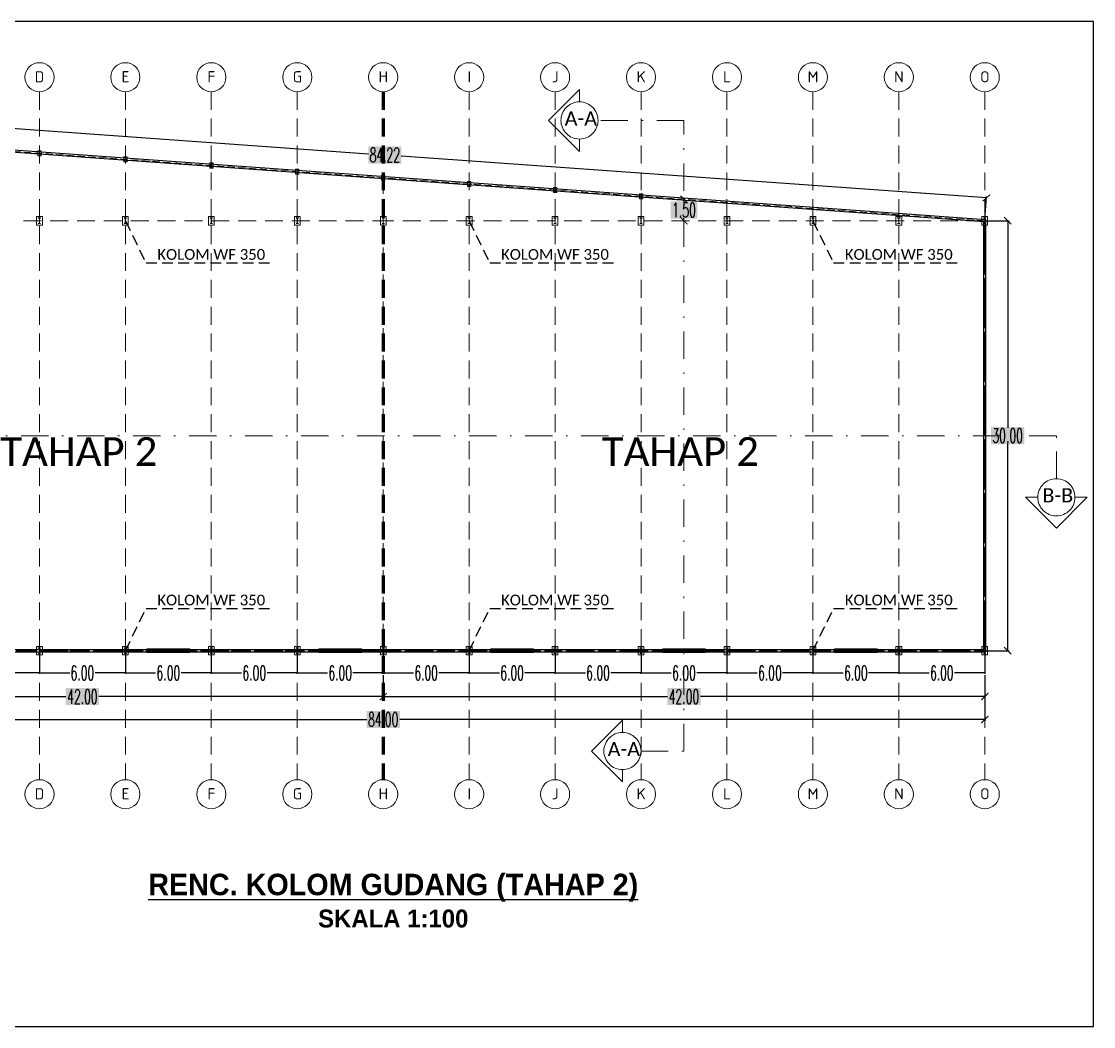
# Model space of a CAD drawing. Header units: millimetres. Extents: x 2175 to 3376, y 1504 to 1740.
# Drawn here: x 2578.5 to 2653.4, y 1505.2 to 1575.3 of the extents above; entities that cross this region are included whole.
import ezdxf

# ---------------------------------------------------------------- set-up
doc = ezdxf.new("R2010")
doc.units = ezdxf.units.MM
for name, pattern in [('DASHDOTX2', [50.8, 25.4, -12.7, 0, -12.7]), ('DASHED', [19.05, 12.7, -6.35]), ('HIDDEN', [0.375, 0.25, -0.125]), ('HIDDEN2', [0.1875, 0.125, -0.0625])]:
    doc.linetypes.add(name, pattern=pattern)
for name, color, linetype in [('FUR', 7, 'Continuous'), ('GR', 7, 'Continuous'), ('KOP TEKS', 1, 'Continuous')]:
    doc.layers.add(name, color=color, linetype=linetype)
for name, color, linetype, lineweight in [('Garis Dim', 131, 'DASHED', 9), ('GRS-TIPIS', 253, 'Continuous', 9), ('HAT', 8, 'Continuous', 9), ('Pondasi', 6, 'Continuous', 9)]:
    doc.layers.add(name, color=color, linetype=linetype, lineweight=lineweight)
doc.styles.add('-DIM2', font='simplex.shx', dxfattribs={"width": 0.55})
doc.styles.get("Standard").update_dxf_attribs({"font": 'arial.ttf'})
doc.dimstyles.new('DENAH KANTOR', dxfattribs={"dimtxt": 1, "dimasz": 0.05, "dimexe": 0.05, "dimexo": 0.05, "dimgap": 0.05, "dimtad": 0, "dimtih": 1, "dimtoh": 1, "dimzin": 0, "dimdsep": 46, "dimtxsty": '-DIM2', "dimblk": 'ARCHTICK', "dimcen": 0.3, "dimdle": 0.05, "dimclrd": 1, "dimclre": 1, "dimclrt": 7, "dimadec": 0, "dimazin": 0, "dimtfac": 1, "dimtix": 1, "dimtofl": 0, "dimtmove": 0, "dimatfit": 3, "dimldrblk": 'ARCHTICK', "dimfxl": 1, "dimtolj": 1, "dimtzin": 0, "dimarcsym": 0})
doc.dimstyles.new('DIMENSI WARNA 2.1', dxfattribs={"dimtxt": 1, "dimasz": 0.5, "dimexe": 0.1, "dimexo": 0.1, "dimgap": 0.05, "dimtad": 0, "dimtih": 1, "dimtoh": 1, "dimrnd": 0.0025, "dimzin": 0, "dimdsep": 46, "dimtxsty": '-DIM2', "dimblk": 'ARCHTICK', "dimcen": 0.1, "dimclrd": 1, "dimclre": 1, "dimclrt": 256, "dimadec": 0, "dimazin": 0, "dimtfac": 1, "dimtofl": 0, "dimtmove": 0, "dimatfit": 3, "dimldrblk": 'ARCHTICK', "dimfxl": 0.18, "dimtfill": 2, "dimtfillclr": 256, "dimtolj": 1, "dimtzin": 0, "dimarcsym": 0})

# ---------------------------------------------------------------- blocks, each defined once
blk = doc.blocks.new('_ArchTick')
at = {"color": 0, "linetype": 'ByBlock', "const_width": 0.15}
blk.add_lwpolyline([(-0.5, -0.5), (0.5, 0.5)], dxfattribs=at)
blk = doc.blocks.new('*D1137')
at = {"layer": 'Defpoints', "color": 0, "transparency": 16777216}
for p in [(2561.804, 1529.809), (2603.804, 1529.809), (2603.804, 1528.209)]:
    blk.add_point(p, dxfattribs=at)
at = {"layer": 'GR', "color": 1, "lineweight": -2, "transparency": 16777216}
for p, q in [((2561.804, 1529.709), (2561.804, 1528.109)), ((2603.804, 1529.709), (2603.804, 1528.109)), ((2561.804, 1528.209), (2581.654, 1528.209)), ((2603.804, 1528.209), (2583.954, 1528.209))]:
    blk.add_line(p, q, dxfattribs=at)
at = {"layer": 'GR', "color": 1, "lineweight": -2, "transparency": 16777216, "xscale": 0.5, "yscale": 0.5, "zscale": 0.5, "rotation": 180}
blk.add_blockref('_ArchTick', (2561.804, 1528.209), dxfattribs=at)
at = {"layer": 'GR', "color": 1, "lineweight": -2, "transparency": 16777216, "xscale": 0.5, "yscale": 0.5, "zscale": 0.5}
blk.add_blockref('_ArchTick', (2603.804, 1528.209), dxfattribs=at)
at = {"layer": 'GR', "color": 240, "transparency": 16777216, "insert": (2582.804, 1528.209), "char_height": 1, "attachment_point": 5, "style": '-DIM2', "bg_fill": 1, "box_fill_scale": 1.1, "bg_fill_color": 256, "bg_fill_true_color": 16180224, "bg_fill_transparency": 0}
blk.add_mtext('\\A1;42.00', dxfattribs=at)
blk = doc.blocks.new('*D1138')
at = {"layer": 'Defpoints', "color": 0, "transparency": 16777216}
for p in [(2603.804, 1529.809), (2645.804, 1529.809), (2645.804, 1528.209)]:
    blk.add_point(p, dxfattribs=at)
at = {"layer": 'GR', "color": 1, "lineweight": -2, "transparency": 16777216}
for p, q in [((2603.804, 1529.709), (2603.804, 1528.109)), ((2645.804, 1529.709), (2645.804, 1528.109)), ((2603.804, 1528.209), (2623.654, 1528.209)), ((2645.804, 1528.209), (2625.954, 1528.209))]:
    blk.add_line(p, q, dxfattribs=at)
at = {"layer": 'GR', "color": 1, "lineweight": -2, "transparency": 16777216, "xscale": 0.5, "yscale": 0.5, "zscale": 0.5, "rotation": 180}
blk.add_blockref('_ArchTick', (2603.804, 1528.209), dxfattribs=at)
at = {"layer": 'GR', "color": 1, "lineweight": -2, "transparency": 16777216, "xscale": 0.5, "yscale": 0.5, "zscale": 0.5}
blk.add_blockref('_ArchTick', (2645.804, 1528.209), dxfattribs=at)
at = {"layer": 'GR', "color": 240, "transparency": 16777216, "insert": (2624.804, 1528.209), "char_height": 1, "attachment_point": 5, "style": '-DIM2', "bg_fill": 1, "box_fill_scale": 1.1, "bg_fill_color": 256, "bg_fill_true_color": 16180224, "bg_fill_transparency": 0}
blk.add_mtext('\\A1;42.00', dxfattribs=at)
blk = doc.blocks.new('*D1139')
at = {"layer": 'Defpoints', "color": 0, "transparency": 16777216}
for p in [(2645.804, 1561.409), (2645.804, 1531.409), (2647.404, 1531.409)]:
    blk.add_point(p, dxfattribs=at)
at = {"layer": 'GR', "color": 1, "lineweight": -2, "transparency": 16777216}
for p, q in [((2645.904, 1561.409), (2647.504, 1561.409)), ((2647.404, 1561.409), (2647.404, 1546.959)), ((2647.404, 1531.409), (2647.404, 1545.859)), ((2645.904, 1531.409), (2647.504, 1531.409))]:
    blk.add_line(p, q, dxfattribs=at)
at = {"layer": 'GR', "color": 1, "lineweight": -2, "transparency": 16777216, "xscale": 0.5, "yscale": 0.5, "zscale": 0.5}
for p, rotation in [((2647.404, 1561.409), 90), ((2647.404, 1531.409), 270)]:
    blk.add_blockref('_ArchTick', p, dxfattribs=dict(at, rotation=rotation))
at = {"layer": 'GR', "color": 240, "transparency": 16777216, "insert": (2647.404, 1546.409), "char_height": 1, "attachment_point": 5, "style": '-DIM2', "bg_fill": 1, "box_fill_scale": 1.1, "bg_fill_color": 256, "bg_fill_true_color": 16180224, "bg_fill_transparency": 0}
blk.add_mtext('\\A1;30.00', dxfattribs=at)
blk = doc.blocks.new('*D1140')
at = {"layer": 'Defpoints', "color": 0, "transparency": 16777216}
for p in [(2561.804, 1567.409), (2645.918, 1563.005), (2645.804, 1561.409)]:
    blk.add_point(p, dxfattribs=at)
at = {"layer": 'GR', "color": 1, "lineweight": -2, "transparency": 16777216}
for p, q in [((2561.811, 1567.509), (2561.925, 1569.105)), ((2561.918, 1569.005), (2602.768, 1566.087)), ((2645.918, 1563.005), (2605.068, 1565.923)), ((2645.811, 1561.509), (2645.925, 1563.105))]:
    blk.add_line(p, q, dxfattribs=at)
at = {"layer": 'GR', "color": 1, "lineweight": -2, "transparency": 16777216, "xscale": 0.5, "yscale": 0.5, "zscale": 0.5}
for p, rotation in [((2561.918, 1569.005), 175.914383220025), ((2645.918, 1563.005), 355.914383220025)]:
    blk.add_blockref('_ArchTick', p, dxfattribs=dict(at, rotation=rotation))
at = {"layer": 'GR', "color": 240, "transparency": 16777216, "insert": (2603.918, 1566.005), "char_height": 1, "attachment_point": 5, "style": '-DIM2', "bg_fill": 1, "box_fill_scale": 1.1, "bg_fill_color": 256, "bg_fill_true_color": 16180224, "bg_fill_transparency": 0}
blk.add_mtext('\\A1;84.22', dxfattribs=at)
blk = doc.blocks.new('*D1141')
at = {"layer": 'Defpoints', "color": 0, "transparency": 16777216}
for p in [(2561.804, 1528.209), (2645.804, 1528.209), (2645.804, 1526.609)]:
    blk.add_point(p, dxfattribs=at)
at = {"layer": 'GR', "color": 1, "lineweight": -2, "transparency": 16777216}
for p, q in [((2561.804, 1528.109), (2561.804, 1526.509)), ((2645.804, 1528.109), (2645.804, 1526.509)), ((2561.804, 1526.609), (2602.654, 1526.609)), ((2645.804, 1526.609), (2604.954, 1526.609))]:
    blk.add_line(p, q, dxfattribs=at)
at = {"layer": 'GR', "color": 1, "lineweight": -2, "transparency": 16777216, "xscale": 0.5, "yscale": 0.5, "zscale": 0.5, "rotation": 180}
blk.add_blockref('_ArchTick', (2561.804, 1526.609), dxfattribs=at)
at = {"layer": 'GR', "color": 1, "lineweight": -2, "transparency": 16777216, "xscale": 0.5, "yscale": 0.5, "zscale": 0.5}
blk.add_blockref('_ArchTick', (2645.804, 1526.609), dxfattribs=at)
at = {"layer": 'GR', "color": 240, "transparency": 16777216, "insert": (2603.804, 1526.609), "char_height": 1, "attachment_point": 5, "style": '-DIM2', "bg_fill": 1, "box_fill_scale": 1.1, "bg_fill_color": 256, "bg_fill_true_color": 16180224, "bg_fill_transparency": 0}
blk.add_mtext('\\A1;84.00', dxfattribs=at)
blk = doc.blocks.new('*D1144')
at = {"layer": 'Defpoints', "color": 0, "linetype": 'Continuous', "transparency": 16777216}
for p in [(2579.804, 1531.409), (2585.804, 1531.409), (2579.804, 1529.859)]:
    blk.add_point(p, dxfattribs=at)
at = {"layer": 'GR', "color": 1, "linetype": 'Continuous', "lineweight": -2, "transparency": 16777216}
for p, q in [((2579.804, 1531.359), (2579.804, 1529.809)), ((2585.804, 1531.359), (2585.804, 1529.809)), ((2579.754, 1529.859), (2581.916, 1529.859)), ((2585.854, 1529.859), (2583.692, 1529.859))]:
    blk.add_line(p, q, dxfattribs=at)
at = {"layer": 'GR', "color": 1, "linetype": 'Continuous', "lineweight": -2, "transparency": 16777216, "xscale": 0.05, "yscale": 0.05, "zscale": 0.05, "rotation": 180}
blk.add_blockref('_ArchTick', (2579.804, 1529.859), dxfattribs=at)
at = {"layer": 'GR', "color": 1, "linetype": 'Continuous', "lineweight": -2, "transparency": 16777216, "xscale": 0.05, "yscale": 0.05, "zscale": 0.05}
blk.add_blockref('_ArchTick', (2585.804, 1529.859), dxfattribs=at)
at = {"layer": 'GR', "color": 7, "linetype": 'Continuous', "transparency": 16777216, "insert": (2582.804, 1529.859), "char_height": 1, "attachment_point": 5, "style": '-DIM2'}
blk.add_mtext('\\A1;6.00', dxfattribs=at)
blk = doc.blocks.new('*D1145')
at = {"layer": 'Defpoints', "color": 0, "linetype": 'Continuous', "transparency": 16777216}
for p in [(2573.804, 1531.409), (2579.804, 1531.409), (2579.804, 1529.859)]:
    blk.add_point(p, dxfattribs=at)
at = {"layer": 'GR', "color": 1, "linetype": 'Continuous', "lineweight": -2, "transparency": 16777216}
for p, q in [((2573.804, 1531.359), (2573.804, 1529.809)), ((2579.804, 1531.359), (2579.804, 1529.809)), ((2573.754, 1529.859), (2575.916, 1529.859)), ((2579.854, 1529.859), (2577.692, 1529.859))]:
    blk.add_line(p, q, dxfattribs=at)
at = {"layer": 'GR', "color": 1, "linetype": 'Continuous', "lineweight": -2, "transparency": 16777216, "xscale": 0.05, "yscale": 0.05, "zscale": 0.05, "rotation": 180}
blk.add_blockref('_ArchTick', (2573.804, 1529.859), dxfattribs=at)
at = {"layer": 'GR', "color": 1, "linetype": 'Continuous', "lineweight": -2, "transparency": 16777216, "xscale": 0.05, "yscale": 0.05, "zscale": 0.05}
blk.add_blockref('_ArchTick', (2579.804, 1529.859), dxfattribs=at)
at = {"layer": 'GR', "color": 7, "linetype": 'Continuous', "transparency": 16777216, "insert": (2576.804, 1529.859), "char_height": 1, "attachment_point": 5, "style": '-DIM2'}
blk.add_mtext('\\A1;6.00', dxfattribs=at)
blk = doc.blocks.new('*D1146')
at = {"layer": 'Defpoints', "color": 0, "linetype": 'Continuous', "transparency": 16777216}
for p in [(2603.804, 1531.409), (2609.804, 1531.409), (2603.804, 1529.859)]:
    blk.add_point(p, dxfattribs=at)
at = {"layer": 'GR', "color": 1, "linetype": 'Continuous', "lineweight": -2, "transparency": 16777216}
for p, q in [((2603.804, 1531.359), (2603.804, 1529.809)), ((2609.804, 1531.359), (2609.804, 1529.809)), ((2603.754, 1529.859), (2605.916, 1529.859)), ((2609.854, 1529.859), (2607.692, 1529.859))]:
    blk.add_line(p, q, dxfattribs=at)
at = {"layer": 'GR', "color": 1, "linetype": 'Continuous', "lineweight": -2, "transparency": 16777216, "xscale": 0.05, "yscale": 0.05, "zscale": 0.05, "rotation": 180}
blk.add_blockref('_ArchTick', (2603.804, 1529.859), dxfattribs=at)
at = {"layer": 'GR', "color": 1, "linetype": 'Continuous', "lineweight": -2, "transparency": 16777216, "xscale": 0.05, "yscale": 0.05, "zscale": 0.05}
blk.add_blockref('_ArchTick', (2609.804, 1529.859), dxfattribs=at)
at = {"layer": 'GR', "color": 7, "linetype": 'Continuous', "transparency": 16777216, "insert": (2606.804, 1529.859), "char_height": 1, "attachment_point": 5, "style": '-DIM2'}
blk.add_mtext('\\A1;6.00', dxfattribs=at)
blk = doc.blocks.new('*D1147')
at = {"layer": 'Defpoints', "color": 0, "linetype": 'Continuous', "transparency": 16777216}
for p in [(2597.804, 1531.409), (2603.804, 1531.409), (2603.804, 1529.859)]:
    blk.add_point(p, dxfattribs=at)
at = {"layer": 'GR', "color": 1, "linetype": 'Continuous', "lineweight": -2, "transparency": 16777216}
for p, q in [((2597.804, 1531.359), (2597.804, 1529.809)), ((2603.804, 1531.359), (2603.804, 1529.809)), ((2597.754, 1529.859), (2599.916, 1529.859)), ((2603.854, 1529.859), (2601.692, 1529.859))]:
    blk.add_line(p, q, dxfattribs=at)
at = {"layer": 'GR', "color": 1, "linetype": 'Continuous', "lineweight": -2, "transparency": 16777216, "xscale": 0.05, "yscale": 0.05, "zscale": 0.05, "rotation": 180}
blk.add_blockref('_ArchTick', (2597.804, 1529.859), dxfattribs=at)
at = {"layer": 'GR', "color": 1, "linetype": 'Continuous', "lineweight": -2, "transparency": 16777216, "xscale": 0.05, "yscale": 0.05, "zscale": 0.05}
blk.add_blockref('_ArchTick', (2603.804, 1529.859), dxfattribs=at)
at = {"layer": 'GR', "color": 7, "linetype": 'Continuous', "transparency": 16777216, "insert": (2600.804, 1529.859), "char_height": 1, "attachment_point": 5, "style": '-DIM2'}
blk.add_mtext('\\A1;6.00', dxfattribs=at)
blk = doc.blocks.new('*D1148')
at = {"layer": 'Defpoints', "color": 0, "linetype": 'Continuous', "transparency": 16777216}
for p in [(2585.804, 1531.409), (2591.804, 1531.409), (2591.804, 1529.859)]:
    blk.add_point(p, dxfattribs=at)
at = {"layer": 'GR', "color": 1, "linetype": 'Continuous', "lineweight": -2, "transparency": 16777216}
for p, q in [((2585.804, 1531.359), (2585.804, 1529.809)), ((2591.804, 1531.359), (2591.804, 1529.809)), ((2585.754, 1529.859), (2587.916, 1529.859)), ((2591.854, 1529.859), (2589.692, 1529.859))]:
    blk.add_line(p, q, dxfattribs=at)
at = {"layer": 'GR', "color": 1, "linetype": 'Continuous', "lineweight": -2, "transparency": 16777216, "xscale": 0.05, "yscale": 0.05, "zscale": 0.05, "rotation": 180}
blk.add_blockref('_ArchTick', (2585.804, 1529.859), dxfattribs=at)
at = {"layer": 'GR', "color": 1, "linetype": 'Continuous', "lineweight": -2, "transparency": 16777216, "xscale": 0.05, "yscale": 0.05, "zscale": 0.05}
blk.add_blockref('_ArchTick', (2591.804, 1529.859), dxfattribs=at)
at = {"layer": 'GR', "color": 7, "linetype": 'Continuous', "transparency": 16777216, "insert": (2588.804, 1529.859), "char_height": 1, "attachment_point": 5, "style": '-DIM2'}
blk.add_mtext('\\A1;6.00', dxfattribs=at)
blk = doc.blocks.new('*D1149')
at = {"layer": 'Defpoints', "color": 0, "linetype": 'Continuous', "transparency": 16777216}
for p in [(2591.804, 1531.409), (2597.804, 1531.409), (2591.804, 1529.859)]:
    blk.add_point(p, dxfattribs=at)
at = {"layer": 'GR', "color": 1, "linetype": 'Continuous', "lineweight": -2, "transparency": 16777216}
for p, q in [((2591.804, 1531.359), (2591.804, 1529.809)), ((2597.804, 1531.359), (2597.804, 1529.809)), ((2591.754, 1529.859), (2593.916, 1529.859)), ((2597.854, 1529.859), (2595.692, 1529.859))]:
    blk.add_line(p, q, dxfattribs=at)
at = {"layer": 'GR', "color": 1, "linetype": 'Continuous', "lineweight": -2, "transparency": 16777216, "xscale": 0.05, "yscale": 0.05, "zscale": 0.05, "rotation": 180}
blk.add_blockref('_ArchTick', (2591.804, 1529.859), dxfattribs=at)
at = {"layer": 'GR', "color": 1, "linetype": 'Continuous', "lineweight": -2, "transparency": 16777216, "xscale": 0.05, "yscale": 0.05, "zscale": 0.05}
blk.add_blockref('_ArchTick', (2597.804, 1529.859), dxfattribs=at)
at = {"layer": 'GR', "color": 7, "linetype": 'Continuous', "transparency": 16777216, "insert": (2594.804, 1529.859), "char_height": 1, "attachment_point": 5, "style": '-DIM2'}
blk.add_mtext('\\A1;6.00', dxfattribs=at)
blk = doc.blocks.new('*D1150')
at = {"layer": 'Defpoints', "color": 0, "linetype": 'Continuous', "transparency": 16777216}
for p in [(2639.804, 1531.409), (2645.804, 1531.409), (2639.804, 1529.859)]:
    blk.add_point(p, dxfattribs=at)
at = {"layer": 'GR', "color": 1, "linetype": 'Continuous', "lineweight": -2, "transparency": 16777216}
for p, q in [((2639.804, 1531.359), (2639.804, 1529.809)), ((2645.804, 1531.359), (2645.804, 1529.809)), ((2639.754, 1529.859), (2641.916, 1529.859)), ((2645.854, 1529.859), (2643.692, 1529.859))]:
    blk.add_line(p, q, dxfattribs=at)
at = {"layer": 'GR', "color": 1, "linetype": 'Continuous', "lineweight": -2, "transparency": 16777216, "xscale": 0.05, "yscale": 0.05, "zscale": 0.05, "rotation": 180}
blk.add_blockref('_ArchTick', (2639.804, 1529.859), dxfattribs=at)
at = {"layer": 'GR', "color": 1, "linetype": 'Continuous', "lineweight": -2, "transparency": 16777216, "xscale": 0.05, "yscale": 0.05, "zscale": 0.05}
blk.add_blockref('_ArchTick', (2645.804, 1529.859), dxfattribs=at)
at = {"layer": 'GR', "color": 7, "linetype": 'Continuous', "transparency": 16777216, "insert": (2642.804, 1529.859), "char_height": 1, "attachment_point": 5, "style": '-DIM2'}
blk.add_mtext('\\A1;6.00', dxfattribs=at)
blk = doc.blocks.new('*D1151')
at = {"layer": 'Defpoints', "color": 0, "linetype": 'Continuous', "transparency": 16777216}
for p in [(2633.804, 1531.409), (2639.804, 1531.409), (2639.804, 1529.859)]:
    blk.add_point(p, dxfattribs=at)
at = {"layer": 'GR', "color": 1, "linetype": 'Continuous', "lineweight": -2, "transparency": 16777216}
for p, q in [((2633.804, 1531.359), (2633.804, 1529.809)), ((2639.804, 1531.359), (2639.804, 1529.809)), ((2633.754, 1529.859), (2635.916, 1529.859)), ((2639.854, 1529.859), (2637.692, 1529.859))]:
    blk.add_line(p, q, dxfattribs=at)
at = {"layer": 'GR', "color": 1, "linetype": 'Continuous', "lineweight": -2, "transparency": 16777216, "xscale": 0.05, "yscale": 0.05, "zscale": 0.05, "rotation": 180}
blk.add_blockref('_ArchTick', (2633.804, 1529.859), dxfattribs=at)
at = {"layer": 'GR', "color": 1, "linetype": 'Continuous', "lineweight": -2, "transparency": 16777216, "xscale": 0.05, "yscale": 0.05, "zscale": 0.05}
blk.add_blockref('_ArchTick', (2639.804, 1529.859), dxfattribs=at)
at = {"layer": 'GR', "color": 7, "linetype": 'Continuous', "transparency": 16777216, "insert": (2636.804, 1529.859), "char_height": 1, "attachment_point": 5, "style": '-DIM2'}
blk.add_mtext('\\A1;6.00', dxfattribs=at)
blk = doc.blocks.new('*D1152')
at = {"layer": 'Defpoints', "color": 0, "linetype": 'Continuous', "transparency": 16777216}
for p in [(2621.804, 1531.409), (2627.804, 1531.409), (2627.804, 1529.859)]:
    blk.add_point(p, dxfattribs=at)
at = {"layer": 'GR', "color": 1, "linetype": 'Continuous', "lineweight": -2, "transparency": 16777216}
for p, q in [((2621.804, 1531.359), (2621.804, 1529.809)), ((2627.804, 1531.359), (2627.804, 1529.809)), ((2621.754, 1529.859), (2623.916, 1529.859)), ((2627.854, 1529.859), (2625.692, 1529.859))]:
    blk.add_line(p, q, dxfattribs=at)
at = {"layer": 'GR', "color": 1, "linetype": 'Continuous', "lineweight": -2, "transparency": 16777216, "xscale": 0.05, "yscale": 0.05, "zscale": 0.05, "rotation": 180}
blk.add_blockref('_ArchTick', (2621.804, 1529.859), dxfattribs=at)
at = {"layer": 'GR', "color": 1, "linetype": 'Continuous', "lineweight": -2, "transparency": 16777216, "xscale": 0.05, "yscale": 0.05, "zscale": 0.05}
blk.add_blockref('_ArchTick', (2627.804, 1529.859), dxfattribs=at)
at = {"layer": 'GR', "color": 7, "linetype": 'Continuous', "transparency": 16777216, "insert": (2624.804, 1529.859), "char_height": 1, "attachment_point": 5, "style": '-DIM2'}
blk.add_mtext('\\A1;6.00', dxfattribs=at)
blk = doc.blocks.new('*D1153')
at = {"layer": 'Defpoints', "color": 0, "linetype": 'Continuous', "transparency": 16777216}
for p in [(2627.804, 1531.409), (2633.804, 1531.409), (2627.804, 1529.859)]:
    blk.add_point(p, dxfattribs=at)
at = {"layer": 'GR', "color": 1, "linetype": 'Continuous', "lineweight": -2, "transparency": 16777216}
for p, q in [((2627.804, 1531.359), (2627.804, 1529.809)), ((2633.804, 1531.359), (2633.804, 1529.809)), ((2627.754, 1529.859), (2629.916, 1529.859)), ((2633.854, 1529.859), (2631.692, 1529.859))]:
    blk.add_line(p, q, dxfattribs=at)
at = {"layer": 'GR', "color": 1, "linetype": 'Continuous', "lineweight": -2, "transparency": 16777216, "xscale": 0.05, "yscale": 0.05, "zscale": 0.05, "rotation": 180}
blk.add_blockref('_ArchTick', (2627.804, 1529.859), dxfattribs=at)
at = {"layer": 'GR', "color": 1, "linetype": 'Continuous', "lineweight": -2, "transparency": 16777216, "xscale": 0.05, "yscale": 0.05, "zscale": 0.05}
blk.add_blockref('_ArchTick', (2633.804, 1529.859), dxfattribs=at)
at = {"layer": 'GR', "color": 7, "linetype": 'Continuous', "transparency": 16777216, "insert": (2630.804, 1529.859), "char_height": 1, "attachment_point": 5, "style": '-DIM2'}
blk.add_mtext('\\A1;6.00', dxfattribs=at)
blk = doc.blocks.new('*D1154')
at = {"layer": 'Defpoints', "color": 0, "linetype": 'Continuous', "transparency": 16777216}
for p in [(2615.804, 1531.409), (2621.804, 1531.409), (2615.804, 1529.859)]:
    blk.add_point(p, dxfattribs=at)
at = {"layer": 'GR', "color": 1, "linetype": 'Continuous', "lineweight": -2, "transparency": 16777216}
for p, q in [((2615.804, 1531.359), (2615.804, 1529.809)), ((2621.804, 1531.359), (2621.804, 1529.809)), ((2615.754, 1529.859), (2617.916, 1529.859)), ((2621.854, 1529.859), (2619.692, 1529.859))]:
    blk.add_line(p, q, dxfattribs=at)
at = {"layer": 'GR', "color": 1, "linetype": 'Continuous', "lineweight": -2, "transparency": 16777216, "xscale": 0.05, "yscale": 0.05, "zscale": 0.05, "rotation": 180}
blk.add_blockref('_ArchTick', (2615.804, 1529.859), dxfattribs=at)
at = {"layer": 'GR', "color": 1, "linetype": 'Continuous', "lineweight": -2, "transparency": 16777216, "xscale": 0.05, "yscale": 0.05, "zscale": 0.05}
blk.add_blockref('_ArchTick', (2621.804, 1529.859), dxfattribs=at)
at = {"layer": 'GR', "color": 7, "linetype": 'Continuous', "transparency": 16777216, "insert": (2618.804, 1529.859), "char_height": 1, "attachment_point": 5, "style": '-DIM2'}
blk.add_mtext('\\A1;6.00', dxfattribs=at)
blk = doc.blocks.new('*D1155')
at = {"layer": 'Defpoints', "color": 0, "linetype": 'Continuous', "transparency": 16777216}
for p in [(2609.804, 1531.409), (2615.804, 1531.409), (2615.804, 1529.859)]:
    blk.add_point(p, dxfattribs=at)
at = {"layer": 'GR', "color": 1, "linetype": 'Continuous', "lineweight": -2, "transparency": 16777216}
for p, q in [((2609.804, 1531.359), (2609.804, 1529.809)), ((2615.804, 1531.359), (2615.804, 1529.809)), ((2609.754, 1529.859), (2611.916, 1529.859)), ((2615.854, 1529.859), (2613.692, 1529.859))]:
    blk.add_line(p, q, dxfattribs=at)
at = {"layer": 'GR', "color": 1, "linetype": 'Continuous', "lineweight": -2, "transparency": 16777216, "xscale": 0.05, "yscale": 0.05, "zscale": 0.05, "rotation": 180}
blk.add_blockref('_ArchTick', (2609.804, 1529.859), dxfattribs=at)
at = {"layer": 'GR', "color": 1, "linetype": 'Continuous', "lineweight": -2, "transparency": 16777216, "xscale": 0.05, "yscale": 0.05, "zscale": 0.05}
blk.add_blockref('_ArchTick', (2615.804, 1529.859), dxfattribs=at)
at = {"layer": 'GR', "color": 7, "linetype": 'Continuous', "transparency": 16777216, "insert": (2612.804, 1529.859), "char_height": 1, "attachment_point": 5, "style": '-DIM2'}
blk.add_mtext('\\A1;6.00', dxfattribs=at)
blk = doc.blocks.new('*D657')
at = {"layer": 'Defpoints', "color": 0, "transparency": 16777216}
for p in [(2624.804, 1562.909), (2624.804, 1562.909), (2624.804, 1561.409)]:
    blk.add_point(p, dxfattribs=at)
at = {"layer": 'GR', "color": 1, "lineweight": -2, "transparency": 16777216}
for p, q in [((2624.804, 1562.909), (2624.804, 1562.709)), ((2624.804, 1561.409), (2624.804, 1561.609))]:
    blk.add_line(p, q, dxfattribs=at)
at = {"layer": 'GR', "color": 1, "lineweight": -2, "transparency": 16777216, "xscale": 0.5, "yscale": 0.5, "zscale": 0.5}
for p, rotation in [((2624.804, 1562.909), 90), ((2624.804, 1561.409), 270)]:
    blk.add_blockref('_ArchTick', p, dxfattribs=dict(at, rotation=rotation))
at = {"layer": 'GR', "color": 240, "transparency": 16777216, "insert": (2624.804, 1562.159), "char_height": 1, "attachment_point": 5, "style": '-DIM2', "bg_fill": 1, "box_fill_scale": 1.1, "bg_fill_color": 256, "bg_fill_true_color": 16180224, "bg_fill_transparency": 0}
blk.add_mtext('\\A1;1.50', dxfattribs=at)
blk = doc.blocks.new('WF300')
at = {"layer": 'Pondasi'}
for p, q in [((4219.408, -132.102), (4219.418, -132.102)), ((4219.418, -131.977), (4219.418, -132.102)), ((4219.418, -132.034), (4219.698, -132.034)), ((4219.418, -132.044), (4219.698, -132.044)), ((4219.558, -132.044), (4219.558, -132.034)), ((4219.698, -132.102), (4219.698, -131.977)), ((4219.698, -132.102), (4219.708, -132.102))]:
    blk.add_line(p, q, dxfattribs=at)
blk.add_lwpolyline([(4219.783, -132.189), (4219.783, -131.889), (4219.333, -131.889), (4219.333, -132.189)], close=True, dxfattribs=at)
for points in [[(4219.418, -131.977), (4219.408, -131.977), (4219.408, -132.102)], [(4219.708, -132.102), (4219.708, -131.977), (4219.698, -131.977)]]:
    blk.add_lwpolyline(points, dxfattribs=at)

msp = doc.modelspace()

# ---------------------------------------------------------------- linework, layer by layer
at = {"linetype": 'HIDDEN', "ltscale": 3}
for points in [[(2585.804, 1561.409), (2587.246, 1558.467), (2596.246, 1558.467)], [(2609.804, 1561.409), (2611.246, 1558.467), (2620.246, 1558.467)], [(2633.804, 1561.409), (2635.246, 1558.467), (2644.246, 1558.467)], [(2585.804, 1531.409), (2587.246, 1534.351), (2596.246, 1534.351)], [(2609.804, 1531.409), (2611.246, 1534.351), (2620.246, 1534.351)], [(2633.804, 1531.409), (2635.246, 1534.351), (2644.246, 1534.351)]]:
    msp.add_lwpolyline(points, dxfattribs=at)
at = {"layer": 'FUR', "color": 251, "linetype": 'HIDDEN2', "lineweight": 0, "ltscale": 10, "true_color": 0x67696c}
for p, q in [((2579.804, 1570.409), (2579.804, 1522.409)), ((2585.804, 1570.409), (2585.804, 1522.409)), ((2591.804, 1570.409), (2591.804, 1522.409)), ((2597.804, 1570.409), (2597.804, 1522.409)), ((2609.804, 1570.409), (2609.804, 1522.409)), ((2615.804, 1570.409), (2615.804, 1522.409)), ((2621.804, 1570.409), (2621.804, 1522.409)), ((2627.804, 1570.409), (2627.804, 1522.409)), ((2633.804, 1570.409), (2633.804, 1522.409)), ((2639.804, 1570.409), (2639.804, 1522.409)), ((2645.804, 1570.409), (2645.804, 1522.409))]:
    msp.add_line(p, q, dxfattribs=at)
at = {"layer": 'FUR', "color": 251, "linetype": 'HIDDEN2', "lineweight": 100, "ltscale": 10, "true_color": 0x67696c}
msp.add_line((2603.804, 1570.409), (2603.804, 1522.409), dxfattribs=at)
at = {"layer": 'FUR', "color": 251, "lineweight": 0, "ltscale": 10, "true_color": 0x67696c}
for centre in [(2579.804, 1571.425), (2585.804, 1571.425), (2591.804, 1571.425), (2597.804, 1571.425), (2603.804, 1571.425), (2609.804, 1571.425), (2615.804, 1571.425), (2621.804, 1571.425), (2627.804, 1571.425), (2633.804, 1571.425), (2639.804, 1571.425), (2645.804, 1571.425), (2579.804, 1521.393), (2585.804, 1521.393), (2591.804, 1521.393), (2597.804, 1521.393), (2603.804, 1521.393), (2609.804, 1521.393), (2615.804, 1521.393), (2621.804, 1521.393), (2627.804, 1521.393), (2633.804, 1521.393), (2639.804, 1521.393), (2645.804, 1521.393)]:
    msp.add_circle(centre, 1.016, dxfattribs=at)
at = {"layer": 'Garis Dim'}
for points in [[(2617.508, 1567.113), (2617.508, 1566.249), (2615.348, 1568.409), (2617.508, 1570.569), (2617.508, 1569.705)], [(2652.1, 1542.113), (2652.964, 1542.113), (2650.804, 1539.953), (2648.644, 1542.113), (2649.508, 1542.113)], [(2620.508, 1523.113), (2620.508, 1522.249), (2618.348, 1524.409), (2620.508, 1526.569), (2620.508, 1525.705)]]:
    msp.add_lwpolyline(points, dxfattribs=at)
at = {"layer": 'Garis Dim', "linetype": 'DASHDOTX2', "ltscale": 0.075}
for points in [[(2621.804, 1524.409), (2624.804, 1524.409), (2624.804, 1568.409), (2618.804, 1568.409)], [(2650.804, 1543.409), (2650.804, 1546.409), (2556.804, 1546.409), (2556.804, 1543.409)]]:
    msp.add_lwpolyline(points, dxfattribs=at)
at = {"layer": 'Garis Dim'}
for centre in [(2617.508, 1568.409), (2650.804, 1542.113), (2620.508, 1524.409)]:
    msp.add_circle(centre, 1.296, dxfattribs=at)
at = {"layer": 'GR', "color": 252, "linetype": 'HIDDEN', "lineweight": 0, "ltscale": 5, "true_color": 0x929696}
msp.add_line((2603.804, 1561.409), (2603.804, 1564.409), dxfattribs=at)
at = {"layer": 'GR', "color": 144, "true_color": 0x00629d}
for points in [[(2561.729, 1567.489), (2561.729, 1531.334), (2645.879, 1531.334), (2645.879, 1561.479)], [(2561.879, 1567.328), (2561.879, 1531.484), (2645.729, 1531.484), (2645.729, 1561.339)]]:
    msp.add_lwpolyline(points, close=True, dxfattribs=at)
at = {"layer": 'GR', "color": 252, "linetype": 'HIDDEN', "lineweight": 0, "ltscale": 5, "true_color": 0x929696}
for points in [[(2561.804, 1561.409), (2603.804, 1561.409), (2603.804, 1531.409), (2561.804, 1531.409)], [(2645.804, 1561.409), (2603.804, 1561.409), (2603.804, 1531.409), (2645.804, 1531.409)]]:
    msp.add_lwpolyline(points, close=True, dxfattribs=at)
at = {"layer": 'GR', "color": 0, "lineweight": 50}
for points in [[(2587.304, 1531.334), (2590.304, 1531.334), (2590.304, 1531.484), (2587.304, 1531.484)], [(2599.304, 1531.334), (2602.304, 1531.334), (2602.304, 1531.484), (2599.304, 1531.484)], [(2611.304, 1531.334), (2614.304, 1531.334), (2614.304, 1531.484), (2611.304, 1531.484)], [(2623.304, 1531.334), (2626.304, 1531.334), (2626.304, 1531.484), (2623.304, 1531.484)], [(2635.304, 1531.334), (2638.304, 1531.334), (2638.304, 1531.484), (2635.304, 1531.484)]]:
    msp.add_lwpolyline(points, close=True, dxfattribs=at)
at = {"layer": 'GRS-TIPIS', "linetype": 'HIDDEN', "ltscale": 2}
msp.add_lwpolyline([(2561.804, 1567.409), (2561.804, 1531.409), (2645.804, 1531.409), (2645.804, 1561.409)], close=True, dxfattribs=at)
at = {"layer": 'KOP TEKS', "color": 2}
msp.add_lwpolyline([(2653.399, 1505.184), (2653.399, 1575.317), (2554.21, 1575.317), (2554.21, 1505.184)], close=True, dxfattribs=at)
at = {"layer": 'Pondasi'}
for p, q in [((2579.756, 1566.24), (2579.756, 1566.232)), ((2579.853, 1566.232), (2579.756, 1566.232)), ((2579.756, 1566.014), (2579.853, 1566.014)), ((2579.756, 1566.014), (2579.756, 1566.007)), ((2579.8, 1566.232), (2579.8, 1566.014)), ((2579.8, 1566.123), (2579.808, 1566.123)), ((2579.808, 1566.232), (2579.808, 1566.014)), ((2585.756, 1565.811), (2585.756, 1565.804)), ((2585.853, 1565.804), (2585.756, 1565.804)), ((2585.756, 1565.586), (2585.853, 1565.586)), ((2585.756, 1565.586), (2585.756, 1565.578)), ((2585.8, 1565.804), (2585.8, 1565.586)), ((2585.8, 1565.695), (2585.808, 1565.695)), ((2585.808, 1565.804), (2585.808, 1565.586)), ((2591.756, 1565.383), (2591.756, 1565.375)), ((2591.853, 1565.375), (2591.756, 1565.375)), ((2591.8, 1565.375), (2591.8, 1565.157)), ((2591.8, 1565.266), (2591.808, 1565.266)), ((2591.808, 1565.375), (2591.808, 1565.157)), ((2591.756, 1565.157), (2591.853, 1565.157)), ((2591.756, 1565.157), (2591.756, 1565.149)), ((2597.756, 1564.954), (2597.756, 1564.946)), ((2597.853, 1564.946), (2597.756, 1564.946)), ((2597.756, 1564.729), (2597.853, 1564.729)), ((2597.756, 1564.729), (2597.756, 1564.721)), ((2597.8, 1564.946), (2597.8, 1564.729)), ((2597.8, 1564.837), (2597.808, 1564.837)), ((2597.808, 1564.946), (2597.808, 1564.729)), ((2603.756, 1564.526), (2603.756, 1564.518)), ((2603.853, 1564.518), (2603.756, 1564.518)), ((2603.8, 1564.518), (2603.8, 1564.3)), ((2603.808, 1564.518), (2603.808, 1564.3)), ((2603.756, 1564.3), (2603.853, 1564.3)), ((2603.756, 1564.3), (2603.756, 1564.292)), ((2603.8, 1564.409), (2603.808, 1564.409)), ((2609.756, 1564.097), (2609.756, 1564.089)), ((2609.853, 1564.089), (2609.756, 1564.089)), ((2609.756, 1563.871), (2609.853, 1563.871)), ((2609.756, 1563.871), (2609.756, 1563.864)), ((2609.8, 1564.089), (2609.8, 1563.871)), ((2609.8, 1563.98), (2609.808, 1563.98)), ((2609.808, 1564.089), (2609.808, 1563.871)), ((2615.756, 1563.668), (2615.756, 1563.661)), ((2615.853, 1563.661), (2615.756, 1563.661)), ((2615.756, 1563.443), (2615.853, 1563.443)), ((2615.756, 1563.443), (2615.756, 1563.435)), ((2615.8, 1563.661), (2615.8, 1563.443)), ((2615.8, 1563.552), (2615.808, 1563.552)), ((2615.808, 1563.661), (2615.808, 1563.443)), ((2621.756, 1563.24), (2621.756, 1563.232)), ((2621.853, 1563.232), (2621.756, 1563.232)), ((2621.756, 1563.014), (2621.853, 1563.014)), ((2621.756, 1563.014), (2621.756, 1563.007)), ((2621.8, 1563.232), (2621.8, 1563.014)), ((2621.8, 1563.123), (2621.808, 1563.123)), ((2621.808, 1563.232), (2621.808, 1563.014))]:
    msp.add_line(p, q, dxfattribs=at)
for points in [[(2579.688, 1565.948), (2579.921, 1565.948), (2579.921, 1566.298), (2579.688, 1566.298)], [(2585.688, 1565.52), (2585.921, 1565.52), (2585.921, 1565.87), (2585.688, 1565.87)], [(2591.688, 1565.091), (2591.921, 1565.091), (2591.921, 1565.441), (2591.688, 1565.441)], [(2597.688, 1564.662), (2597.921, 1564.662), (2597.921, 1565.012), (2597.688, 1565.012)], [(2603.688, 1564.234), (2603.921, 1564.234), (2603.921, 1564.584), (2603.688, 1564.584)], [(2609.688, 1563.805), (2609.921, 1563.805), (2609.921, 1564.155), (2609.688, 1564.155)], [(2615.688, 1563.377), (2615.921, 1563.377), (2615.921, 1563.727), (2615.688, 1563.727)], [(2621.688, 1562.948), (2621.921, 1562.948), (2621.921, 1563.298), (2621.688, 1563.298)]]:
    msp.add_lwpolyline(points, close=True, dxfattribs=at)
for points in [[(2579.853, 1566.232), (2579.853, 1566.24), (2579.756, 1566.24)], [(2579.756, 1566.007), (2579.853, 1566.007), (2579.853, 1566.014)], [(2585.853, 1565.804), (2585.853, 1565.811), (2585.756, 1565.811)], [(2585.756, 1565.578), (2585.853, 1565.578), (2585.853, 1565.586)], [(2591.853, 1565.375), (2591.853, 1565.383), (2591.756, 1565.383)], [(2591.756, 1565.149), (2591.853, 1565.149), (2591.853, 1565.157)], [(2597.853, 1564.946), (2597.853, 1564.954), (2597.756, 1564.954)], [(2597.756, 1564.721), (2597.853, 1564.721), (2597.853, 1564.729)], [(2603.853, 1564.518), (2603.853, 1564.526), (2603.756, 1564.526)], [(2603.756, 1564.292), (2603.853, 1564.292), (2603.853, 1564.3)], [(2609.853, 1564.089), (2609.853, 1564.097), (2609.756, 1564.097)], [(2609.756, 1563.864), (2609.853, 1563.864), (2609.853, 1563.871)], [(2615.853, 1563.661), (2615.853, 1563.668), (2615.756, 1563.668)], [(2615.756, 1563.435), (2615.853, 1563.435), (2615.853, 1563.443)], [(2621.853, 1563.232), (2621.853, 1563.24), (2621.756, 1563.24)], [(2621.756, 1563.007), (2621.853, 1563.007), (2621.853, 1563.014)]]:
    msp.add_lwpolyline(points, dxfattribs=at)

# ---------------------------------------------------------------- block references
at = {"layer": 'HAT', "xscale": 1.333333333319186, "yscale": 1.333333333319186, "zscale": 1.333333333319186, "rotation": 269.9999999260696}
for p in [(2755.857, 7187.487), (2761.857, 7187.487), (2767.857, 7187.487), (2773.857, 7187.487), (2779.857, 7187.487), (2785.857, 7187.487), (2791.857, 7187.487), (2797.857, 7187.487), (2803.857, 7187.487), (2809.857, 7187.487), (2815.857, 7187.487), (2821.857, 7187.487), (2755.857, 7157.487), (2761.857, 7157.487), (2767.857, 7157.487), (2773.857, 7157.487), (2779.857, 7157.487), (2785.857, 7157.487), (2791.857, 7157.487), (2797.857, 7157.487), (2803.857, 7157.487), (2809.857, 7157.487), (2815.857, 7157.487), (2821.857, 7157.487)]:
    msp.add_blockref('WF300', p, dxfattribs=at)

# ---------------------------------------------------------------- texts
at = {"color": 251, "char_height": 0.77673, "width": 2.96987, "attachment_point": 1}
for s, insert in [('\\pxqc;{\\fISOCPEUR|b0|i0|c0|p34;D}', (2578.326, 1571.847)), ('\\pxqc;{\\fISOCPEUR|b0|i0|c0|p34;E}', (2584.326, 1571.847)), ('\\pxqc;{\\fISOCPEUR|b0|i0|c0|p34;F}', (2590.326, 1571.847)), ('\\pxqc;{\\fISOCPEUR|b0|i0|c0|p34;G}', (2596.326, 1571.847)), ('\\pxqc;{\\fISOCPEUR|b0|i0|c0|p34;H}', (2602.326, 1571.847)), ('\\pxqc;{\\fISOCPEUR|b0|i0|c0|p34;I}', (2608.326, 1571.847)), ('\\pxqc;{\\fISOCPEUR|b0|i0|c0|p34;J}', (2614.326, 1571.847)), ('\\pxqc;{\\fISOCPEUR|b0|i0|c0|p34;K}', (2620.326, 1571.847)), ('\\pxqc;{\\fISOCPEUR|b0|i0|c0|p34;L}', (2626.326, 1571.847)), ('\\pxqc;{\\fISOCPEUR|b0|i0|c0|p34;M}', (2632.326, 1571.847)), ('\\pxqc;{\\fISOCPEUR|b0|i0|c0|p34;N}', (2638.326, 1571.847)), ('\\pxqc;{\\fISOCPEUR|b0|i0|c0|p34;O}', (2644.326, 1571.847)), ('\\pxqc;{\\fISOCPEUR|b0|i0|c0|p34;D}', (2578.326, 1521.815)), ('\\pxqc;{\\fISOCPEUR|b0|i0|c0|p34;E}', (2584.326, 1521.815)), ('\\pxqc;{\\fISOCPEUR|b0|i0|c0|p34;F}', (2590.326, 1521.815)), ('\\pxqc;{\\fISOCPEUR|b0|i0|c0|p34;G}', (2596.326, 1521.815)), ('\\pxqc;{\\fISOCPEUR|b0|i0|c0|p34;H}', (2602.326, 1521.815)), ('\\pxqc;{\\fISOCPEUR|b0|i0|c0|p34;I}', (2608.326, 1521.815)), ('\\pxqc;{\\fISOCPEUR|b0|i0|c0|p34;J}', (2614.326, 1521.815)), ('\\pxqc;{\\fISOCPEUR|b0|i0|c0|p34;K}', (2620.326, 1521.815)), ('\\pxqc;{\\fISOCPEUR|b0|i0|c0|p34;L}', (2626.326, 1521.815)), ('\\pxqc;{\\fISOCPEUR|b0|i0|c0|p34;M}', (2632.326, 1521.815)), ('\\pxqc;{\\fISOCPEUR|b0|i0|c0|p34;N}', (2638.326, 1521.815)), ('\\pxqc;{\\fISOCPEUR|b0|i0|c0|p34;O}', (2644.326, 1521.815))]:
    msp.add_mtext(s, dxfattribs=dict(at, insert=insert))
at = {"attachment_point": 1}
for s, insert, char_height, width in [('\\pxqc;{\\fCalibri Light|b0|i0|c0|p34;A-A}', (2615.709, 1569.044), 0.9907, 3.78803), ('\\pxqc;{\\fCalibri Light|b0|i0|c0|p34;KOLOM WF 350}', (2587.522, 1559.437), 0.75, 8.5537), ('\\pxqc;{\\fCalibri Light|b0|i0|c0|p34;KOLOM WF 350}', (2611.522, 1559.437), 0.75, 8.5537), ('\\pxqc;{\\fCalibri Light|b0|i0|c0|p34;KOLOM WF 350}', (2635.522, 1559.437), 0.75, 8.5537), ('\\pxqc;{\\fCalibri Light|b0|i0|c0|p34;TAHAP 2}', (2573.871, 1546.307), 2, 17.36003), ('\\pxqc;{\\fCalibri Light|b0|i0|c0|p34;TAHAP 2}', (2615.871, 1546.307), 2, 17.36003), ('\\pxqc;{\\fCalibri Light|b0|i0|c0|p34;B-B}', (2649.005, 1542.748), 0.9907, 3.78803), ('\\pxqc;{\\fCalibri Light|b0|i0|c0|p34;KOLOM WF 350}', (2587.522, 1535.32), 0.75, 8.5537), ('\\pxqc;{\\fCalibri Light|b0|i0|c0|p34;KOLOM WF 350}', (2611.522, 1535.32), 0.75, 8.5537), ('\\pxqc;{\\fCalibri Light|b0|i0|c0|p34;KOLOM WF 350}', (2635.522, 1535.32), 0.75, 8.5537), ('\\pxqc;{\\fCalibri Light|b0|i0|c0|p34;A-A}', (2618.709, 1525.044), 0.9907, 3.78803), ('\\pxsm1,qc;{\\fBritannic Bold|b0|i0|c0|p34;\\H0.40869x;\\LRENC. KOLOM GUDANG (TAHAP 2)\\H2.44683x;\\P\\H0.34058x;\\lSKALA 1:100}', (2570.372, 1515.847), 3.67023, 68.26645)]:
    msp.add_mtext(s, dxfattribs=dict(at, insert=insert, char_height=char_height, width=width))

# ---------------------------------------------------------------- dimensions: what is measured, and where the dimension line sits
at = {"layer": 'GR'}
dim = msp.add_aligned_dim(p1=(2561.804, 1567.409), p2=(2645.804, 1561.409), distance=1.6, dimstyle='DIMENSI WARNA 2.1', dxfattribs=at)
dim.commit()
dim.dimension.update_dxf_attribs({"geometry": '*D1140', "text_midpoint": (2603.918, 1566.005)})
for base, p1, p2, picture, middle in [((2624.804, 1562.909), (2624.804, 1561.409), (2624.804, 1562.909), '*D657', (2624.804, 1562.159)), ((2647.404, 1531.409), (2645.804, 1561.409), (2645.804, 1531.409), '*D1139', (2647.404, 1546.409))]:
    dim = msp.add_linear_dim(base=base, p1=p1, p2=p2, angle=90, dimstyle='DIMENSI WARNA 2.1', dxfattribs=at)
    dim.commit()
    dim.dimension.update_dxf_attribs({"geometry": picture, "text_midpoint": middle})
at = {"layer": 'GR', "linetype": 'Continuous'}
for base, p1, p2, picture, middle in [((2579.804, 1529.859), (2573.804, 1531.409), (2579.804, 1531.409), '*D1145', (2576.804, 1529.859)), ((2591.804, 1529.859), (2585.804, 1531.409), (2591.804, 1531.409), '*D1148', (2588.804, 1529.859)), ((2603.804, 1529.859), (2597.804, 1531.409), (2603.804, 1531.409), '*D1147', (2600.804, 1529.859)), ((2615.804, 1529.859), (2609.804, 1531.409), (2615.804, 1531.409), '*D1155', (2612.804, 1529.859)), ((2627.804, 1529.859), (2621.804, 1531.409), (2627.804, 1531.409), '*D1152', (2624.804, 1529.859)), ((2639.804, 1529.859), (2633.804, 1531.409), (2639.804, 1531.409), '*D1151', (2636.804, 1529.859))]:
    dim = msp.add_linear_dim(base=base, p1=p1, p2=p2, dimstyle='DENAH KANTOR', dxfattribs=at)
    dim.commit()
    dim.dimension.update_dxf_attribs({"geometry": picture, "text_midpoint": middle})
for base, p1, p2, picture, middle in [((2579.804, 1529.859), (2585.804, 1531.409), (2579.804, 1531.409), '*D1144', (2582.804, 1529.859)), ((2591.804, 1529.859), (2597.804, 1531.409), (2591.804, 1531.409), '*D1149', (2594.804, 1529.859)), ((2603.804, 1529.859), (2609.804, 1531.409), (2603.804, 1531.409), '*D1146', (2606.804, 1529.859)), ((2615.804, 1529.859), (2621.804, 1531.409), (2615.804, 1531.409), '*D1154', (2618.804, 1529.859)), ((2627.804, 1529.859), (2633.804, 1531.409), (2627.804, 1531.409), '*D1153', (2630.804, 1529.859)), ((2639.804, 1529.859), (2645.804, 1531.409), (2639.804, 1531.409), '*D1150', (2642.804, 1529.859))]:
    dim = msp.add_linear_dim(base=base, p1=p1, p2=p2, angle=180, dimstyle='DENAH KANTOR', dxfattribs=at)
    dim.commit()
    dim.dimension.update_dxf_attribs({"geometry": picture, "text_midpoint": middle})
at = {"layer": 'GR'}
for base, p1, p2, picture, middle in [((2603.804, 1528.209), (2561.804, 1529.809), (2603.804, 1529.809), '*D1137', (2582.804, 1528.209)), ((2645.804, 1528.209), (2603.804, 1529.809), (2645.804, 1529.809), '*D1138', (2624.804, 1528.209)), ((2645.804, 1526.609), (2561.804, 1528.209), (2645.804, 1528.209), '*D1141', (2603.804, 1526.609))]:
    dim = msp.add_linear_dim(base=base, p1=p1, p2=p2, dimstyle='DIMENSI WARNA 2.1', dxfattribs=at)
    dim.commit()
    dim.dimension.update_dxf_attribs({"geometry": picture, "text_midpoint": middle})

doc.saveas('drawing.dxf')
